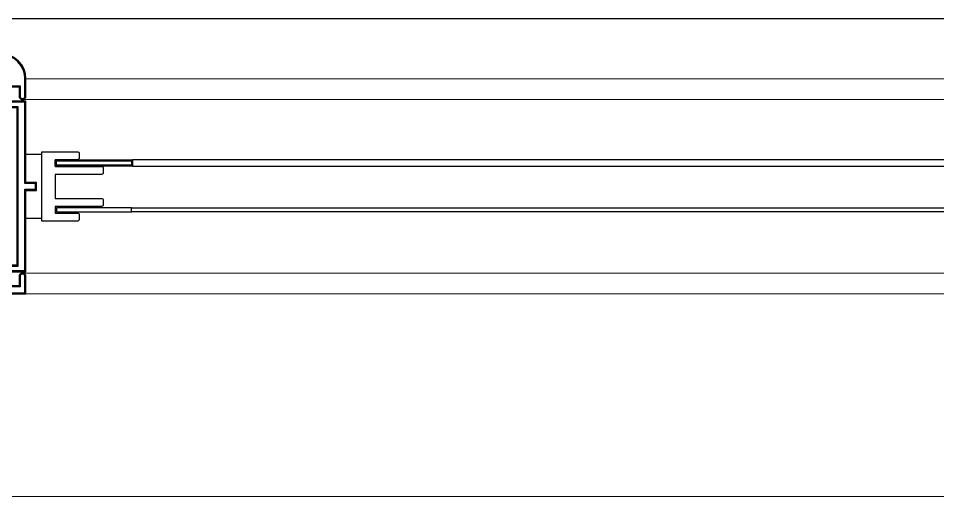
# Model space of a CAD drawing. Header units: millimetres. Extents: x 1251.1 to 1334.1, y 1577.6 to 1641.3.
# Drawn here: x 1300.1143 to 1300.2867, y 1610.6616 to 1610.7513 of the extents above; entities that cross this region are included whole.
import ezdxf

# ---------------------------------------------------------------- set-up
doc = ezdxf.new("R2010")
doc.units = ezdxf.units.MM
doc.linetypes.add('ACAD_ISO02W100', pattern=[15, 12, -3])
doc.layers.add('MONTANTI sezioni - windows structure section', color=2, linetype='Continuous')
doc.layers.add('MURATURA', color=140, linetype='Continuous')
doc.layers.add('PROIEZIONI finissime - fine lines', color=251, linetype='Continuous', lineweight=9)

msp = doc.modelspace()

# ---------------------------------------------------------------- linework, layer by layer
at = {"layer": 'MONTANTI sezioni - windows structure section'}
for p, q in [((1300.118723938244, 1610.72577800721), (1300.115723938244, 1610.72577800721)), ((1300.571389878987, 1610.72477800721), (1300.135723938244, 1610.72477800721)), ((1300.135723938244, 1610.72357800721), (1300.571389878987, 1610.72357800721)), ((1300.135523938244, 1610.71577800721), (1300.571189878987, 1610.71577800721)), ((1300.571189878987, 1610.71497800721), (1300.135523938244, 1610.71497800721)), ((1300.118723938244, 1610.71377800721), (1300.115723938244, 1610.71377800721))]:
    msp.add_line(p, q, dxfattribs=at)
for points in [[(1300.112423938244, 1610.73842800721), (1300.114423938244, 1610.73842800721), (1300.114423938244, 1610.73667800721, 1), (1300.115723938243, 1610.73667800721), (1300.115723938243, 1610.73992800721, 0.4142135623730951), (1300.111023938244, 1610.74462800721)], [(1300.112223938244, 1610.73862800721), (1300.114623938244, 1610.73862800721), (1300.114623938244, 1610.73667800721, 1), (1300.115523938244, 1610.73667800721), (1300.115523938244, 1610.73992800721, 0.4142135623730966), (1300.111023938244, 1610.74442800721)], [(1300.062723938244, 1610.69962800721), (1300.115723938243, 1610.69962800721), (1300.115723938243, 1610.70287800721, 1), (1300.114423938244, 1610.70287800721), (1300.114423938244, 1610.70112800721), (1300.112423938244, 1610.70112800721)], [(1300.062723938244, 1610.69982800721), (1300.115523938244, 1610.69982800721), (1300.115523938244, 1610.70287800721, 1), (1300.114623938244, 1610.70287800721), (1300.114623938244, 1610.70092800721), (1300.112223938244, 1610.70092800721)]]:
    msp.add_lwpolyline(points, format="xyb", dxfattribs=at)
for points in [[(1300.107423938244, 1610.735337028862), (1300.107423938244, 1610.73487800721, 0.4142135623730843), (1300.107723938243, 1610.73457800721), (1300.114023938244, 1610.73457800721), (1300.114023938244, 1610.70497800721), (1300.107723938243, 1610.70497800721, 0.4142135623730843), (1300.107423938244, 1610.70467800721), (1300.107423938244, 1610.704218985558, 0.3394542588633662), (1300.10764629253, 1610.70392920781), (1300.109911162092, 1610.70332233784, 0.2679491924311567), (1300.110877087918, 1610.703581156885), (1300.111073938244, 1610.70377800721), (1300.115723938243, 1610.70377800721), (1300.115723938243, 1610.71902800721), (1300.117723938244, 1610.71902800721), (1300.117723938244, 1610.72052800721), (1300.115723938243, 1610.72052800721), (1300.115723938243, 1610.73577800721), (1300.111073938244, 1610.73577800721), (1300.110877087918, 1610.735974857535, 0.2679491924311567), (1300.109911162092, 1610.73623367658), (1300.10764629253, 1610.73562680661, 0.3394542588633662)], [(1300.107623938244, 1610.735337028862), (1300.107623938244, 1610.73487800721, 0.4142135623731616), (1300.107723938243, 1610.73477800721), (1300.114223938243, 1610.73477800721), (1300.114223938243, 1610.70477800721), (1300.107723938243, 1610.70477800721, 0.414213562373245), (1300.107623938244, 1610.70467800721), (1300.107623938244, 1610.704218985558, 0.3394542588633766), (1300.107698056339, 1610.704122392975), (1300.109962925901, 1610.703515523005, 0.2679491924311538), (1300.110735666562, 1610.703722578241), (1300.110991095531, 1610.70397800721), (1300.115523938244, 1610.70397800721), (1300.115523938244, 1610.71922800721), (1300.117523938243, 1610.71922800721), (1300.117523938243, 1610.72032800721), (1300.115523938244, 1610.72032800721), (1300.115523938244, 1610.73557800721), (1300.110991095531, 1610.73557800721), (1300.110735666562, 1610.735833436179, 0.2679491924311561), (1300.109962925901, 1610.736040491415), (1300.107698056339, 1610.735433621445, 0.3394542588633804)], [(1300.129923938244, 1610.72352800721, -0.4142135623730951), (1300.130223938243, 1610.72322800721), (1300.130223938243, 1610.72232800721, -0.4142135623730979), (1300.129923938244, 1610.72202800721), (1300.121223938244, 1610.72202800721), (1300.121223938244, 1610.71752800721), (1300.129923938244, 1610.71752800721, -0.4142135623730917), (1300.130223938243, 1610.71722800721), (1300.130223938243, 1610.71632800721, -0.4142135623730979), (1300.129923938244, 1610.71602800721), (1300.121223938244, 1610.71602800721), (1300.121223938244, 1610.71477800721), (1300.125423938244, 1610.71477800721, -0.4142135623730974), (1300.125723938244, 1610.71447800721), (1300.125723938244, 1610.71357800721, -0.4142135623730921), (1300.125423938244, 1610.71327800721), (1300.118723938244, 1610.71327800721), (1300.118723938244, 1610.72627800721), (1300.125423938244, 1610.72627800721, -0.4142135623730951), (1300.125723938244, 1610.72597800721), (1300.125723938244, 1610.72507800721, -0.4142135623730951), (1300.125423938244, 1610.72477800721), (1300.121223938244, 1610.72477800721), (1300.121223938244, 1610.72352800721)]]:
    msp.add_lwpolyline(points, format="xyb", close=True, dxfattribs=at)
for points in [[(1300.121223938244, 1610.72477800721), (1300.135723938244, 1610.72477800721), (1300.135723938244, 1610.72357800721), (1300.121223938244, 1610.72357800721)], [(1300.121423938243, 1610.72457800721), (1300.135523938244, 1610.72457800721), (1300.135523938244, 1610.72377800721), (1300.121423938243, 1610.72377800721)], [(1300.121423938243, 1610.71577800721), (1300.121423938243, 1610.71497800721), (1300.135523938244, 1610.71497800721), (1300.135523938244, 1610.71577800721)]]:
    msp.add_lwpolyline(points, close=True, dxfattribs=at)
at = {"layer": 'MURATURA', "linetype": 'ACAD_ISO02W100'}
msp.add_line((1298.445591506608, 1610.751261697454), (1311.445591506608, 1610.751261697454), dxfattribs=at)
at = {"layer": 'PROIEZIONI finissime - fine lines'}
for p, q in [((1300.115723938244, 1610.73992800721), (1300.549889878987, 1610.73992800721)), ((1300.115073938244, 1610.73602800721), (1300.549889878987, 1610.73602800721)), ((1300.115073938244, 1610.70352800721), (1300.549889878987, 1610.70352800721)), ((1300.115723938244, 1610.69962800721), (1300.549889878987, 1610.69962800721)), ((1300.054223938244, 1610.66162800721), (1301.254223938244, 1610.66162800721))]:
    msp.add_line(p, q, dxfattribs=at)

doc.saveas('drawing.dxf')
